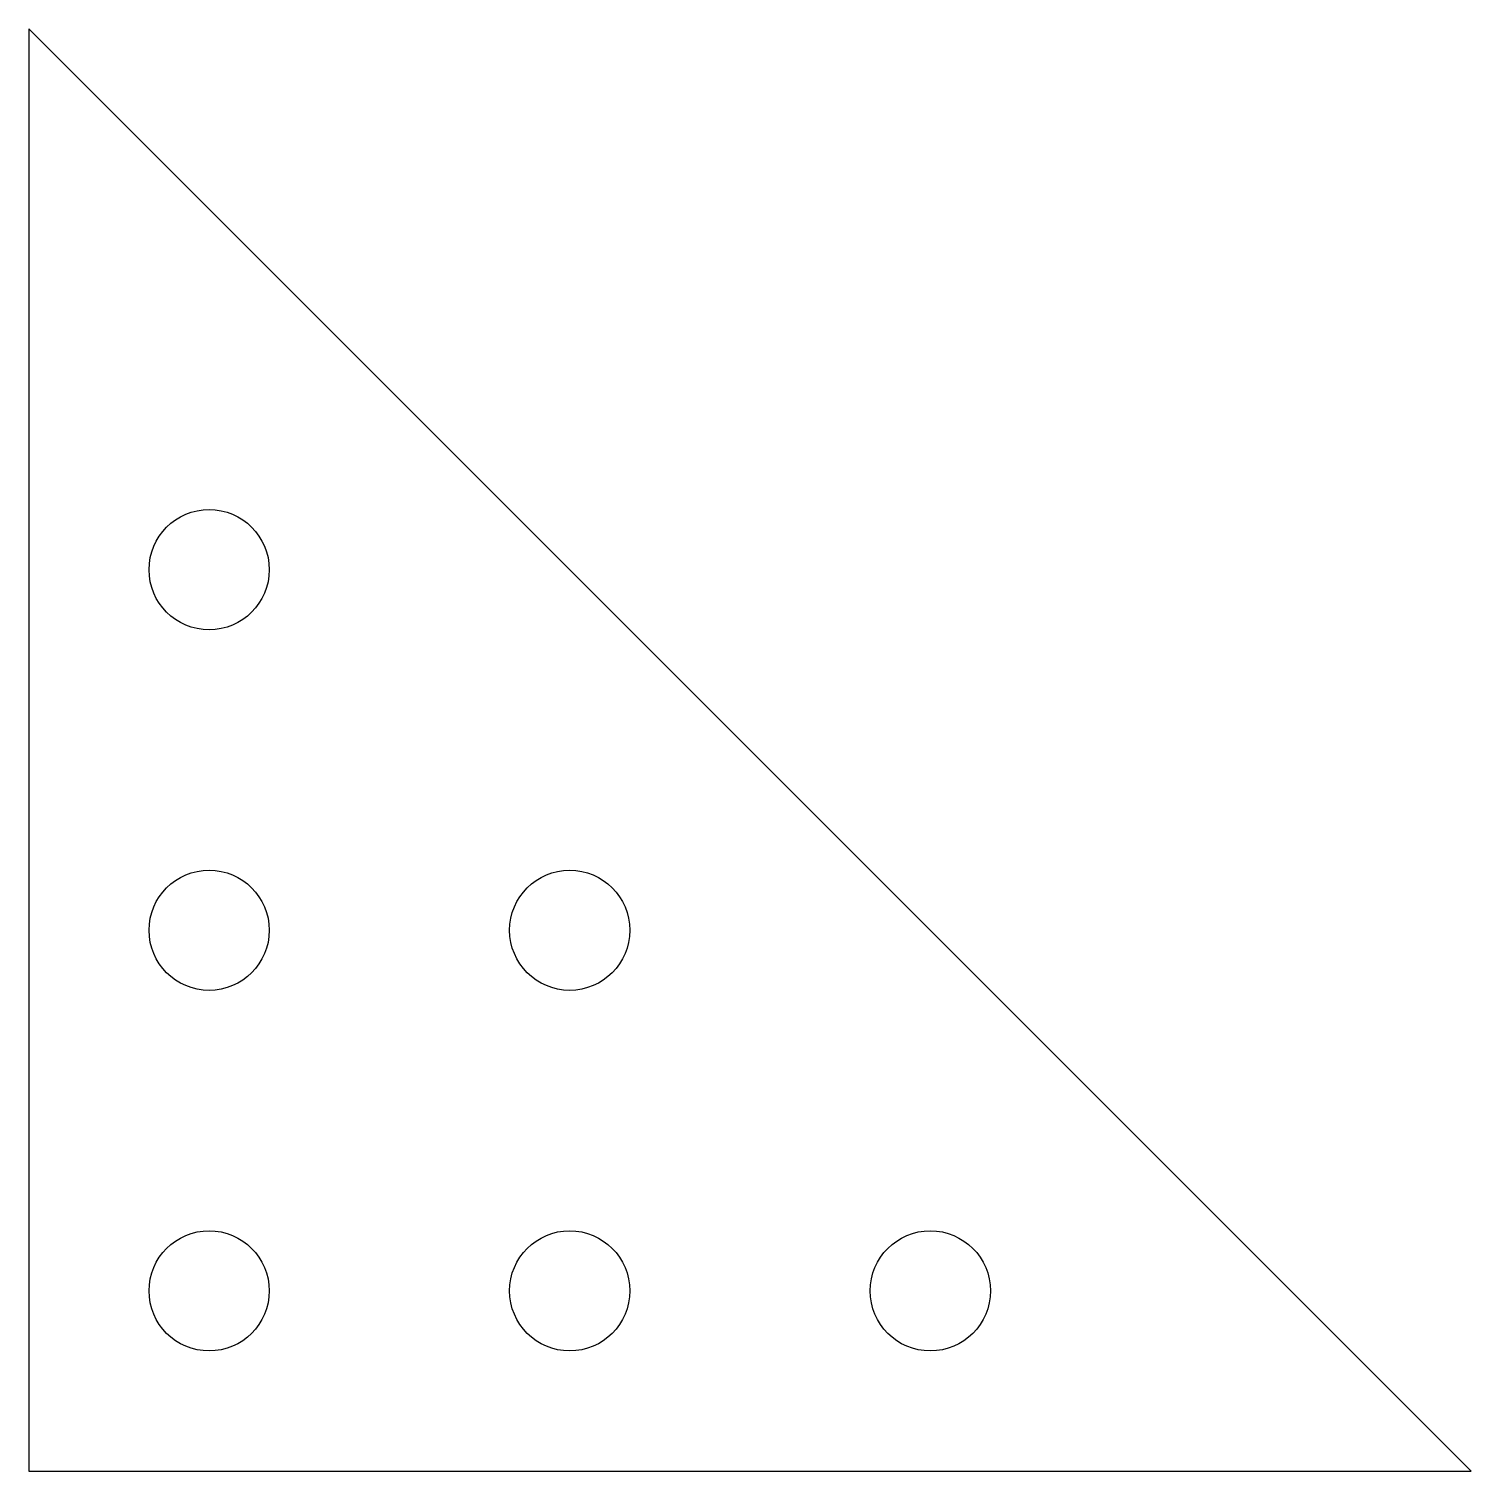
# Model space of a CAD drawing. Header units: millimetres. Extents: x -105.9 to -69.9, y 69.6 to 105.6.
import ezdxf

# ---------------------------------------------------------------- set-up
doc = ezdxf.new("R2010")
doc.units = ezdxf.units.MM
doc.layers.add('Default', color=7, linetype='Continuous')

msp = doc.modelspace()

# ---------------------------------------------------------------- linework, layer by layer
at = {"layer": 'Default', "color": 7, "linetype": 'Continuous'}
for p, q in [((-105.943, 105.557), (-105.943, 69.557)), ((-105.943, 105.557), (-69.943, 69.557)), ((-105.943, 69.557), (-69.943, 69.557))]:
    msp.add_line(p, q, dxfattribs=at)
for centre in [(-101.443, 92.057), (-101.443, 83.057), (-92.443, 83.057), (-101.443, 74.057), (-92.443, 74.057), (-83.443, 74.057)]:
    msp.add_circle(centre, 1.5, dxfattribs=at)

doc.saveas('drawing.dxf')
